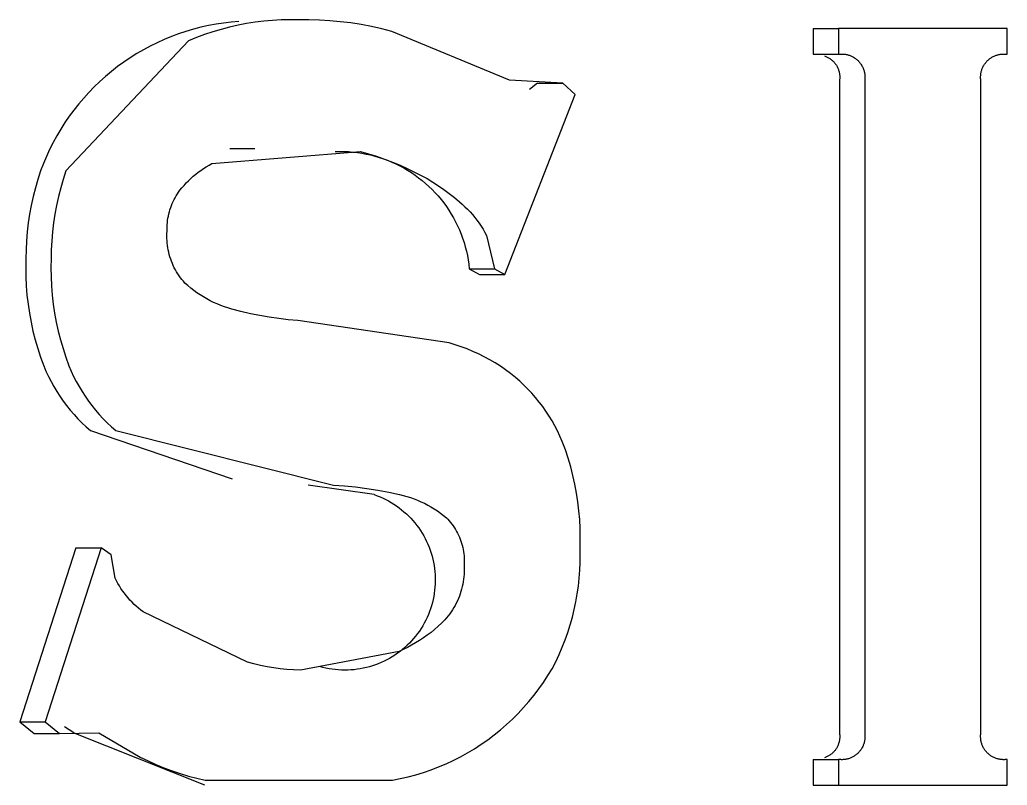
# Model space of a CAD drawing. Header units: millimetres. Extents: x 974 to 5700, y -47 to 3256.
# Drawn here: x 2797.291 to 2799.638, y 2651.854 to 2653.673 of the extents above; entities that cross this region are included whole.
import ezdxf

# ---------------------------------------------------------------- set-up
doc = ezdxf.new("R2010")
doc.units = ezdxf.units.MM
doc.header["$MEASUREMENT"] = 0
doc.layers.add('Utwórz2D linie widoczne', color=7, linetype='Continuous', true_color=0x000000)

msp = doc.modelspace()

# ---------------------------------------------------------------- linework, layer by layer
at = {"layer": 'Utwórz2D linie widoczne'}
for p, q in [((2797.8708, 2653.6696), (2797.8503, 2653.6671)), ((2797.8913, 2653.6715), (2797.8708, 2653.6696)), ((2797.9119, 2653.6727), (2797.8913, 2653.6715)), ((2797.9325, 2653.6732), (2797.9119, 2653.6727)), ((2797.9531, 2653.673), (2797.9325, 2653.6732)), ((2797.9781, 2653.6731), (2797.9531, 2653.673)), ((2798.003, 2653.6723), (2797.9781, 2653.6731)), ((2798.028, 2653.6708), (2798.003, 2653.6723)), ((2798.0528, 2653.6686), (2798.028, 2653.6708)), ((2797.7035, 2653.6506), (2797.6859, 2653.6454)), ((2797.7213, 2653.6552), (2797.7035, 2653.6506)), ((2797.7392, 2653.6592), (2797.7213, 2653.6552)), ((2797.7573, 2653.6626), (2797.7392, 2653.6592)), ((2797.7697, 2653.6504), (2797.7499, 2653.6446)), ((2797.7754, 2653.6654), (2797.7573, 2653.6626)), ((2797.7896, 2653.6555), (2797.7697, 2653.6504)), ((2797.7936, 2653.6676), (2797.7754, 2653.6654)), ((2797.8097, 2653.66), (2797.7896, 2653.6555)), ((2797.8119, 2653.6692), (2797.7936, 2653.6676)), ((2797.83, 2653.6639), (2797.8097, 2653.66)), ((2797.8503, 2653.6671), (2797.83, 2653.6639)), ((2798.0776, 2653.6655), (2798.0528, 2653.6686)), ((2798.1023, 2653.6617), (2798.0776, 2653.6655)), ((2798.1269, 2653.6571), (2798.1023, 2653.6617)), ((2798.1513, 2653.6517), (2798.1269, 2653.6571)), ((2798.1755, 2653.6456), (2798.1513, 2653.6517)), ((2799.1768, 2653.6526), (2799.1768, 2653.5911)), ((2799.1768, 2653.6526), (2799.2369, 2653.6526)), ((2799.2369, 2653.6526), (2799.2369, 2653.5911)), ((2799.6384, 2653.6526), (2799.2369, 2653.6526)), ((2799.6384, 2653.5911), (2799.6384, 2653.6526)), ((2797.6919, 2653.6234), (2797.4005, 2653.3141)), ((2797.6343, 2653.6262), (2797.6176, 2653.6186)), ((2797.6513, 2653.6332), (2797.6343, 2653.6262)), ((2797.6685, 2653.6396), (2797.6513, 2653.6332)), ((2797.6859, 2653.6454), (2797.6685, 2653.6396)), ((2797.711, 2653.6311), (2797.6919, 2653.6234)), ((2797.7303, 2653.6382), (2797.711, 2653.6311)), ((2797.7499, 2653.6446), (2797.7303, 2653.6382)), ((2798.4548, 2653.5294), (2798.1755, 2653.6456)), ((2797.5849, 2653.6018), (2797.569, 2653.5926)), ((2797.6011, 2653.6105), (2797.5849, 2653.6018)), ((2797.6176, 2653.6186), (2797.6011, 2653.6105)), ((2797.5535, 2653.5828), (2797.5383, 2653.5725)), ((2797.569, 2653.5926), (2797.5535, 2653.5828)), ((2799.1768, 2653.5911), (2799.2369, 2653.5911)), ((2799.2037, 2653.5874), (2799.2055, 2653.5868)), ((2799.2055, 2653.5868), (2799.2072, 2653.5861)), ((2799.2072, 2653.5861), (2799.2089, 2653.5854)), ((2799.2089, 2653.5854), (2799.2105, 2653.5846)), ((2799.2105, 2653.5846), (2799.2122, 2653.5837)), ((2799.2122, 2653.5837), (2799.2138, 2653.5828)), ((2799.2138, 2653.5828), (2799.2154, 2653.5819)), ((2799.2154, 2653.5819), (2799.2169, 2653.5809)), ((2799.2169, 2653.5809), (2799.2184, 2653.5798)), ((2799.2184, 2653.5798), (2799.2199, 2653.5787)), ((2799.2199, 2653.5787), (2799.2213, 2653.5775)), ((2799.2213, 2653.5775), (2799.2227, 2653.5763)), ((2799.2227, 2653.5763), (2799.2241, 2653.575)), ((2799.2369, 2653.5911), (2799.2387, 2653.5914)), ((2799.2387, 2653.5914), (2799.2406, 2653.5916)), ((2799.2406, 2653.5916), (2799.2425, 2653.5917)), ((2799.2425, 2653.5917), (2799.2444, 2653.5917)), ((2799.2444, 2653.5917), (2799.2463, 2653.5917)), ((2799.2463, 2653.5917), (2799.2482, 2653.5917)), ((2799.2482, 2653.5917), (2799.2501, 2653.5915)), ((2799.2501, 2653.5915), (2799.2519, 2653.5913)), ((2799.2519, 2653.5913), (2799.2538, 2653.5911)), ((2799.2538, 2653.5911), (2799.2557, 2653.5907)), ((2799.2557, 2653.5907), (2799.2575, 2653.5903)), ((2799.2575, 2653.5903), (2799.2594, 2653.5899)), ((2799.2594, 2653.5899), (2799.2612, 2653.5893)), ((2799.2612, 2653.5893), (2799.263, 2653.5888)), ((2799.263, 2653.5888), (2799.2647, 2653.5881)), ((2799.2647, 2653.5881), (2799.2665, 2653.5874)), ((2799.2665, 2653.5874), (2799.2682, 2653.5867)), ((2799.2682, 2653.5867), (2799.2699, 2653.5858)), ((2799.2699, 2653.5858), (2799.2716, 2653.585)), ((2799.2716, 2653.585), (2799.2732, 2653.584)), ((2799.2732, 2653.584), (2799.2749, 2653.583)), ((2799.2749, 2653.583), (2799.2764, 2653.582)), ((2799.2764, 2653.582), (2799.278, 2653.5809)), ((2799.278, 2653.5809), (2799.2795, 2653.5797)), ((2799.2795, 2653.5797), (2799.2809, 2653.5785)), ((2799.2809, 2653.5785), (2799.2823, 2653.5773)), ((2799.2823, 2653.5773), (2799.2837, 2653.576)), ((2799.2837, 2653.576), (2799.285, 2653.5746)), ((2799.5902, 2653.5746), (2799.5915, 2653.576)), ((2799.5915, 2653.576), (2799.5929, 2653.5773)), ((2799.5929, 2653.5773), (2799.5943, 2653.5785)), ((2799.5943, 2653.5785), (2799.5958, 2653.5797)), ((2799.5958, 2653.5797), (2799.5973, 2653.5809)), ((2799.5973, 2653.5809), (2799.5988, 2653.582)), ((2799.5988, 2653.582), (2799.6004, 2653.583)), ((2799.6004, 2653.583), (2799.602, 2653.584)), ((2799.602, 2653.584), (2799.6037, 2653.585)), ((2799.6037, 2653.585), (2799.6053, 2653.5858)), ((2799.6053, 2653.5858), (2799.607, 2653.5867)), ((2799.607, 2653.5867), (2799.6088, 2653.5874)), ((2799.6088, 2653.5874), (2799.6105, 2653.5881)), ((2799.6105, 2653.5881), (2799.6123, 2653.5888)), ((2799.6123, 2653.5888), (2799.6141, 2653.5894)), ((2799.6141, 2653.5894), (2799.6159, 2653.5899)), ((2799.6159, 2653.5899), (2799.6177, 2653.5903)), ((2799.6177, 2653.5903), (2799.6196, 2653.5907)), ((2799.6196, 2653.5907), (2799.6215, 2653.5911)), ((2799.6215, 2653.5911), (2799.6233, 2653.5913)), ((2799.6233, 2653.5913), (2799.6252, 2653.5915)), ((2799.6252, 2653.5915), (2799.6271, 2653.5917)), ((2799.6271, 2653.5917), (2799.629, 2653.5917)), ((2799.629, 2653.5917), (2799.6309, 2653.5917)), ((2799.6309, 2653.5917), (2799.6328, 2653.5917)), ((2799.6328, 2653.5917), (2799.6346, 2653.5916)), ((2799.6346, 2653.5916), (2799.6365, 2653.5914)), ((2799.6365, 2653.5914), (2799.6384, 2653.5911)), ((2797.5234, 2653.5617), (2797.5089, 2653.5504)), ((2797.5383, 2653.5725), (2797.5234, 2653.5617)), ((2799.2241, 2653.575), (2799.2254, 2653.5737)), ((2799.2254, 2653.5737), (2799.2266, 2653.5723)), ((2799.2266, 2653.5723), (2799.2278, 2653.5709)), ((2799.2278, 2653.5709), (2799.229, 2653.5695)), ((2799.229, 2653.5695), (2799.2301, 2653.568)), ((2799.2301, 2653.568), (2799.2311, 2653.5665)), ((2799.2311, 2653.5665), (2799.2322, 2653.5649)), ((2799.2322, 2653.5649), (2799.2331, 2653.5633)), ((2799.2331, 2653.5633), (2799.234, 2653.5617)), ((2799.234, 2653.5617), (2799.2348, 2653.5601)), ((2799.2348, 2653.5601), (2799.2356, 2653.5584)), ((2799.2356, 2653.5584), (2799.2363, 2653.5567)), ((2799.2363, 2653.5567), (2799.237, 2653.5549)), ((2799.237, 2653.5549), (2799.2376, 2653.5532)), ((2799.2376, 2653.5532), (2799.2381, 2653.5514)), ((2799.285, 2653.5746), (2799.2863, 2653.5732)), ((2799.2863, 2653.5732), (2799.2875, 2653.5718)), ((2799.2875, 2653.5718), (2799.2887, 2653.5703)), ((2799.2887, 2653.5703), (2799.2898, 2653.5688)), ((2799.2898, 2653.5688), (2799.2909, 2653.5673)), ((2799.2909, 2653.5673), (2799.2919, 2653.5657)), ((2799.2919, 2653.5657), (2799.2929, 2653.564)), ((2799.2929, 2653.564), (2799.2938, 2653.5624)), ((2799.2938, 2653.5624), (2799.2947, 2653.5607)), ((2799.2947, 2653.5607), (2799.2955, 2653.559)), ((2799.2955, 2653.559), (2799.2962, 2653.5572)), ((2799.2962, 2653.5572), (2799.2969, 2653.5555)), ((2799.2969, 2653.5555), (2799.2975, 2653.5537)), ((2799.2975, 2653.5537), (2799.2981, 2653.5519)), ((2799.5772, 2653.5519), (2799.5777, 2653.5537)), ((2799.5777, 2653.5537), (2799.5783, 2653.5555)), ((2799.5783, 2653.5555), (2799.579, 2653.5573)), ((2799.579, 2653.5573), (2799.5798, 2653.559)), ((2799.5798, 2653.559), (2799.5806, 2653.5607)), ((2799.5806, 2653.5607), (2799.5814, 2653.5624)), ((2799.5814, 2653.5624), (2799.5823, 2653.5641)), ((2799.5823, 2653.5641), (2799.5833, 2653.5657)), ((2799.5833, 2653.5657), (2799.5843, 2653.5673)), ((2799.5843, 2653.5673), (2799.5854, 2653.5688)), ((2799.5854, 2653.5688), (2799.5865, 2653.5703)), ((2799.5865, 2653.5703), (2799.5877, 2653.5718)), ((2799.5877, 2653.5718), (2799.5889, 2653.5732)), ((2799.5889, 2653.5732), (2799.5902, 2653.5746)), ((2797.4948, 2653.5387), (2797.4812, 2653.5264)), ((2797.5089, 2653.5504), (2797.4948, 2653.5387)), ((2798.5816, 2653.5227), (2798.4548, 2653.5294)), ((2799.2381, 2653.5514), (2799.2386, 2653.5496)), ((2799.2386, 2653.5496), (2799.239, 2653.5478)), ((2799.239, 2653.5478), (2799.2394, 2653.546)), ((2799.2394, 2653.546), (2799.2396, 2653.5442)), ((2799.2396, 2653.5442), (2799.2399, 2653.5423)), ((2799.2399, 2653.5313), (2799.2396, 2653.5294)), ((2799.2396, 2653.5294), (2799.2396, 2651.9768)), ((2799.2399, 2653.5423), (2799.24, 2653.5405)), ((2799.24, 2653.5331), (2799.2399, 2653.5313)), ((2799.24, 2653.5405), (2799.2401, 2653.5387)), ((2799.2401, 2653.535), (2799.24, 2653.5331)), ((2799.2401, 2653.5387), (2799.2402, 2653.5368)), ((2799.2402, 2653.5368), (2799.2401, 2653.535)), ((2799.2981, 2653.5519), (2799.2986, 2653.5501)), ((2799.2986, 2653.5501), (2799.299, 2653.5482)), ((2799.299, 2653.5482), (2799.2994, 2653.5464)), ((2799.2994, 2653.5464), (2799.2997, 2653.5445)), ((2799.2997, 2653.5445), (2799.2999, 2653.5426)), ((2799.3, 2653.5313), (2799.2997, 2653.5294)), ((2799.2997, 2653.5294), (2799.2997, 2651.9768)), ((2799.2999, 2653.5426), (2799.3001, 2653.5407)), ((2799.3001, 2653.5332), (2799.3, 2653.5313)), ((2799.3001, 2653.5407), (2799.3002, 2653.5389)), ((2799.3002, 2653.5351), (2799.3001, 2653.5332)), ((2799.3002, 2653.5389), (2799.3002, 2653.537)), ((2799.3002, 2653.537), (2799.3002, 2653.5351)), ((2799.575, 2653.537), (2799.5751, 2653.5389)), ((2799.575, 2653.5351), (2799.575, 2653.537)), ((2799.5751, 2653.5332), (2799.575, 2653.5351)), ((2799.5751, 2653.5389), (2799.5752, 2653.5407)), ((2799.5753, 2653.5313), (2799.5751, 2653.5332)), ((2799.5752, 2653.5407), (2799.5753, 2653.5426)), ((2799.5753, 2653.5426), (2799.5756, 2653.5445)), ((2799.5755, 2653.5294), (2799.5753, 2653.5313)), ((2799.5755, 2651.9768), (2799.5755, 2653.5294)), ((2799.5756, 2653.5445), (2799.5759, 2653.5464)), ((2799.5759, 2653.5464), (2799.5762, 2653.5482)), ((2799.5762, 2653.5482), (2799.5767, 2653.5501)), ((2799.5767, 2653.5501), (2799.5772, 2653.5519)), ((2797.4679, 2653.5137), (2797.4551, 2653.5005)), ((2797.4812, 2653.5264), (2797.4679, 2653.5137)), ((2798.5215, 2653.5227), (2798.5022, 2653.5072)), ((2798.5215, 2653.5227), (2798.5816, 2653.5227)), ((2798.6108, 2653.4953), (2798.5816, 2653.5227)), ((2797.4427, 2653.487), (2797.4308, 2653.473)), ((2797.4551, 2653.5005), (2797.4427, 2653.487)), ((2798.4438, 2653.0679), (2798.6108, 2653.4953)), ((2797.4194, 2653.4586), (2797.4085, 2653.4438)), ((2797.4308, 2653.473), (2797.4194, 2653.4586)), ((2797.4085, 2653.4438), (2797.3981, 2653.4287)), ((2797.3882, 2653.4132), (2797.3789, 2653.3974)), ((2797.3981, 2653.4287), (2797.3882, 2653.4132)), ((2797.3789, 2653.3974), (2797.37, 2653.3813)), ((2797.3618, 2653.3649), (2797.3541, 2653.3482)), ((2797.37, 2653.3813), (2797.3618, 2653.3649)), ((2797.8498, 2653.3667), (2797.7901, 2653.3667)), ((2797.3541, 2653.3482), (2797.347, 2653.3313)), ((2797.7475, 2653.3312), (2798.1005, 2653.36)), ((2798.0404, 2653.36), (2798.051, 2653.3603)), ((2798.051, 2653.3603), (2798.0616, 2653.3601)), ((2798.0616, 2653.3601), (2798.0722, 2653.3597)), ((2798.0722, 2653.3597), (2798.0828, 2653.3588)), ((2798.0828, 2653.3588), (2798.0934, 2653.3576)), ((2798.0934, 2653.3576), (2798.1039, 2653.356)), ((2798.1005, 2653.36), (2798.1198, 2653.3546)), ((2798.1039, 2653.356), (2798.1143, 2653.3541)), ((2798.1143, 2653.3541), (2798.1247, 2653.3518)), ((2798.1198, 2653.3546), (2798.1389, 2653.3487)), ((2798.1247, 2653.3518), (2798.135, 2653.3491)), ((2798.135, 2653.3491), (2798.1451, 2653.3461)), ((2798.1389, 2653.3487), (2798.1578, 2653.3422)), ((2798.1451, 2653.3461), (2798.1552, 2653.3428)), ((2798.1552, 2653.3428), (2798.1652, 2653.3391)), ((2798.1578, 2653.3422), (2798.1765, 2653.3351)), ((2797.347, 2653.3313), (2797.3404, 2653.3141)), ((2797.7213, 2653.3153), (2797.7276, 2653.3196)), ((2797.7276, 2653.3196), (2797.7341, 2653.3237)), ((2797.7341, 2653.3237), (2797.7408, 2653.3276)), ((2797.7408, 2653.3276), (2797.7475, 2653.3312)), ((2798.1652, 2653.3391), (2798.175, 2653.3351)), ((2798.175, 2653.3351), (2798.1846, 2653.3307)), ((2798.1765, 2653.3351), (2798.1949, 2653.3274)), ((2798.1846, 2653.3307), (2798.1942, 2653.326)), ((2798.1942, 2653.326), (2798.2035, 2653.321)), ((2798.1949, 2653.3274), (2798.2131, 2653.3192)), ((2798.2035, 2653.321), (2798.2127, 2653.3156)), ((2798.2131, 2653.3192), (2798.2311, 2653.3105)), ((2797.3338, 2653.2939), (2797.3279, 2653.2735)), ((2797.3404, 2653.3141), (2797.3338, 2653.2939)), ((2797.3939, 2653.2939), (2797.388, 2653.2735)), ((2797.4005, 2653.3141), (2797.3939, 2653.2939)), ((2797.6917, 2653.2907), (2797.6973, 2653.296)), ((2797.6973, 2653.296), (2797.7031, 2653.3011)), ((2797.7031, 2653.3011), (2797.709, 2653.306)), ((2797.709, 2653.306), (2797.715, 2653.3108)), ((2797.715, 2653.3108), (2797.7213, 2653.3153)), ((2798.2127, 2653.3156), (2798.2217, 2653.3099)), ((2798.2217, 2653.3099), (2798.2304, 2653.304)), ((2798.2304, 2653.304), (2798.239, 2653.2977)), ((2798.2311, 2653.3105), (2798.2452, 2653.3032)), ((2798.239, 2653.2977), (2798.2474, 2653.2912)), ((2798.2452, 2653.3032), (2798.259, 2653.2955)), ((2798.259, 2653.2955), (2798.2726, 2653.2873)), ((2797.3279, 2653.2735), (2797.3226, 2653.2529)), ((2797.388, 2653.2735), (2797.3827, 2653.2529)), ((2797.6713, 2653.2678), (2797.6761, 2653.2738)), ((2797.6761, 2653.2738), (2797.6812, 2653.2796)), ((2797.6812, 2653.2796), (2797.6864, 2653.2852)), ((2797.6864, 2653.2852), (2797.6917, 2653.2907)), ((2798.2474, 2653.2912), (2798.2555, 2653.2843)), ((2798.2555, 2653.2843), (2798.2633, 2653.2772)), ((2798.2633, 2653.2772), (2798.271, 2653.2698)), ((2798.2726, 2653.2873), (2798.2859, 2653.2787)), ((2798.2859, 2653.2787), (2798.299, 2653.2698)), ((2797.3226, 2653.2529), (2797.318, 2653.2321)), ((2797.3827, 2653.2529), (2797.3781, 2653.2321)), ((2797.6577, 2653.2457), (2797.6601, 2653.2503)), ((2797.6601, 2653.2503), (2797.6627, 2653.2548)), ((2797.6627, 2653.2548), (2797.6654, 2653.2592)), ((2797.6654, 2653.2592), (2797.6683, 2653.2635)), ((2797.6683, 2653.2635), (2797.6713, 2653.2678)), ((2798.271, 2653.2698), (2798.2783, 2653.2622)), ((2798.2783, 2653.2622), (2798.2854, 2653.2543)), ((2798.2854, 2653.2543), (2798.2923, 2653.2461)), ((2798.299, 2653.2698), (2798.3117, 2653.2604)), ((2798.3117, 2653.2604), (2798.3242, 2653.2506)), ((2798.3242, 2653.2506), (2798.3363, 2653.2404)), ((2797.318, 2653.2321), (2797.3142, 2653.2112)), ((2797.3781, 2653.2321), (2797.3743, 2653.2112)), ((2797.6479, 2653.2217), (2797.6495, 2653.2266)), ((2797.6495, 2653.2266), (2797.6513, 2653.2315)), ((2797.6513, 2653.2315), (2797.6533, 2653.2363)), ((2797.6533, 2653.2363), (2797.6554, 2653.241)), ((2797.6554, 2653.241), (2797.6577, 2653.2457)), ((2798.2923, 2653.2461), (2798.2988, 2653.2378)), ((2798.2988, 2653.2378), (2798.305, 2653.2292)), ((2798.305, 2653.2292), (2798.311, 2653.2204)), ((2798.3363, 2653.2404), (2798.3428, 2653.2347)), ((2798.3428, 2653.2347), (2798.3492, 2653.2289)), ((2798.3492, 2653.2289), (2798.3553, 2653.2228)), ((2797.3142, 2653.2112), (2797.311, 2653.1902)), ((2797.3743, 2653.2112), (2797.3711, 2653.1902)), ((2797.6423, 2653.1963), (2797.6431, 2653.2015)), ((2797.6431, 2653.2015), (2797.6441, 2653.2066)), ((2797.6441, 2653.2066), (2797.6452, 2653.2116)), ((2797.6452, 2653.2116), (2797.6465, 2653.2167)), ((2797.6465, 2653.2167), (2797.6479, 2653.2217)), ((2798.311, 2653.2204), (2798.3166, 2653.2114)), ((2798.3166, 2653.2114), (2798.3219, 2653.2022)), ((2798.3219, 2653.2022), (2798.327, 2653.1929)), ((2798.3553, 2653.2228), (2798.3612, 2653.2166)), ((2798.3612, 2653.2166), (2798.3669, 2653.2101)), ((2798.3669, 2653.2101), (2798.3724, 2653.2035)), ((2798.3724, 2653.2035), (2798.3777, 2653.1966)), ((2797.311, 2653.1902), (2797.3085, 2653.1691)), ((2797.3711, 2653.1902), (2797.3686, 2653.1691)), ((2797.641, 2653.1756), (2797.6411, 2653.1808)), ((2797.6411, 2653.1808), (2797.6413, 2653.186)), ((2797.6413, 2653.186), (2797.6417, 2653.1912)), ((2797.6417, 2653.1912), (2797.6423, 2653.1963)), ((2798.327, 2653.1929), (2798.3316, 2653.1833)), ((2798.3316, 2653.1833), (2798.336, 2653.1736)), ((2798.3777, 2653.1966), (2798.3827, 2653.1896)), ((2798.3827, 2653.1896), (2798.3875, 2653.1825)), ((2798.3875, 2653.1825), (2798.3921, 2653.1752)), ((2797.3085, 2653.1691), (2797.3067, 2653.1479)), ((2797.3686, 2653.1691), (2797.3668, 2653.1479)), ((2797.6406, 2653.1593), (2797.6407, 2653.1649)), ((2797.6406, 2653.1537), (2797.6406, 2653.1593)), ((2797.6409, 2653.1481), (2797.6406, 2653.1537)), ((2797.6407, 2653.1649), (2797.6411, 2653.1704)), ((2797.6411, 2653.1704), (2797.641, 2653.1756)), ((2798.336, 2653.1736), (2798.34, 2653.1638)), ((2798.34, 2653.1638), (2798.3437, 2653.1539)), ((2798.3437, 2653.1539), (2798.347, 2653.1438)), ((2798.3921, 2653.1752), (2798.3964, 2653.1677)), ((2798.3964, 2653.1677), (2798.4004, 2653.1601)), ((2798.4004, 2653.1601), (2798.4196, 2653.0814)), ((2797.3067, 2653.1479), (2797.3056, 2653.1266)), ((2797.3668, 2653.1479), (2797.3657, 2653.1266)), ((2797.6413, 2653.1426), (2797.6409, 2653.1481)), ((2797.6419, 2653.137), (2797.6413, 2653.1426)), ((2797.6427, 2653.1315), (2797.6419, 2653.137)), ((2797.6437, 2653.126), (2797.6427, 2653.1315)), ((2798.347, 2653.1438), (2798.35, 2653.1336)), ((2798.35, 2653.1336), (2798.3526, 2653.1233)), ((2797.3056, 2653.1266), (2797.3052, 2653.1054)), ((2797.3657, 2653.1266), (2797.3653, 2653.1054)), ((2797.6449, 2653.1206), (2797.6437, 2653.126)), ((2797.6462, 2653.1151), (2797.6449, 2653.1206)), ((2797.6478, 2653.1098), (2797.6462, 2653.1151)), ((2797.6495, 2653.1045), (2797.6478, 2653.1098)), ((2798.3526, 2653.1233), (2798.3549, 2653.1129)), ((2798.3549, 2653.1129), (2798.3568, 2653.1025)), ((2797.3052, 2653.1054), (2797.3048, 2653.0837)), ((2797.3048, 2653.0837), (2797.3051, 2653.062)), ((2797.3653, 2653.1054), (2797.3649, 2653.0837)), ((2797.3649, 2653.0837), (2797.3652, 2653.062)), ((2797.6514, 2653.0992), (2797.6495, 2653.1045)), ((2797.6535, 2653.0941), (2797.6514, 2653.0992)), ((2797.6557, 2653.089), (2797.6535, 2653.0941)), ((2797.6581, 2653.0839), (2797.6557, 2653.089)), ((2797.6607, 2653.079), (2797.6581, 2653.0839)), ((2798.3568, 2653.1025), (2798.3583, 2653.092)), ((2798.3583, 2653.092), (2798.3595, 2653.0814)), ((2797.3051, 2653.062), (2797.3062, 2653.0404)), ((2797.3652, 2653.062), (2797.3663, 2653.0404)), ((2797.6635, 2653.0742), (2797.6607, 2653.079)), ((2797.6664, 2653.0694), (2797.6635, 2653.0742)), ((2797.6695, 2653.0648), (2797.6664, 2653.0694)), ((2797.6728, 2653.0602), (2797.6695, 2653.0648)), ((2797.6762, 2653.0558), (2797.6728, 2653.0602)), ((2798.3595, 2653.0814), (2798.3837, 2653.0679)), ((2798.3595, 2653.0814), (2798.4196, 2653.0814)), ((2798.3837, 2653.0679), (2798.4438, 2653.0679)), ((2798.4196, 2653.0814), (2798.4438, 2653.0679)), ((2797.3062, 2653.0404), (2797.3079, 2653.0188)), ((2797.3663, 2653.0404), (2797.368, 2653.0188)), ((2797.6797, 2653.0515), (2797.6762, 2653.0558)), ((2797.6834, 2653.0473), (2797.6797, 2653.0515)), ((2797.6902, 2653.0412), (2797.6834, 2653.0473)), ((2797.6972, 2653.0353), (2797.6902, 2653.0412)), ((2797.3079, 2653.0188), (2797.3104, 2652.9973)), ((2797.368, 2653.0188), (2797.3705, 2652.9973)), ((2797.7045, 2653.0296), (2797.6972, 2653.0353)), ((2797.7119, 2653.0243), (2797.7045, 2653.0296)), ((2797.7195, 2653.0191), (2797.7119, 2653.0243)), ((2797.7273, 2653.0143), (2797.7195, 2653.0191)), ((2797.7352, 2653.0097), (2797.7273, 2653.0143)), ((2797.3104, 2652.9973), (2797.3136, 2652.9758)), ((2797.3705, 2652.9973), (2797.3737, 2652.9758)), ((2797.7433, 2653.0054), (2797.7352, 2653.0097)), ((2797.7516, 2653.0014), (2797.7433, 2653.0054)), ((2797.76, 2652.9977), (2797.7516, 2653.0014)), ((2797.7685, 2652.9942), (2797.76, 2652.9977)), ((2797.7771, 2652.9911), (2797.7685, 2652.9942)), ((2797.7858, 2652.9882), (2797.7771, 2652.9911)), ((2797.3136, 2652.9758), (2797.3175, 2652.9545)), ((2797.3737, 2652.9758), (2797.3776, 2652.9545)), ((2797.7946, 2652.9857), (2797.7858, 2652.9882)), ((2797.8167, 2652.9798), (2797.7946, 2652.9857)), ((2797.8389, 2652.9746), (2797.8167, 2652.9798)), ((2797.8612, 2652.97), (2797.8389, 2652.9746)), ((2797.8837, 2652.9661), (2797.8612, 2652.97)), ((2797.9063, 2652.9629), (2797.8837, 2652.9661)), ((2797.3175, 2652.9545), (2797.3221, 2652.9334)), ((2797.3776, 2652.9545), (2797.3822, 2652.9334)), ((2797.929, 2652.9603), (2797.9063, 2652.9629)), ((2797.9518, 2652.9585), (2797.929, 2652.9603)), ((2798.3119, 2652.9052), (2797.9518, 2652.9585)), ((2797.3221, 2652.9334), (2797.3274, 2652.9124)), ((2797.3822, 2652.9334), (2797.3875, 2652.9124)), ((2797.3274, 2652.9124), (2797.3335, 2652.8916)), ((2797.3875, 2652.9124), (2797.3936, 2652.8916)), ((2798.3262, 2652.9009), (2798.3119, 2652.9052)), ((2798.3403, 2652.8961), (2798.3262, 2652.9009)), ((2798.3542, 2652.8908), (2798.3403, 2652.8961)), ((2797.3335, 2652.8916), (2797.3402, 2652.871)), ((2797.3936, 2652.8916), (2797.4003, 2652.871)), ((2798.368, 2652.8851), (2798.3542, 2652.8908)), ((2798.3815, 2652.8789), (2798.368, 2652.8851)), ((2798.3948, 2652.8722), (2798.3815, 2652.8789)), ((2798.4079, 2652.8651), (2798.3948, 2652.8722)), ((2797.3402, 2652.871), (2797.3476, 2652.8506)), ((2797.3476, 2652.8506), (2797.3529, 2652.838)), ((2797.4003, 2652.871), (2797.4077, 2652.8506)), ((2797.4077, 2652.8506), (2797.413, 2652.838)), ((2798.4208, 2652.8576), (2798.4079, 2652.8651)), ((2798.4334, 2652.8496), (2798.4208, 2652.8576)), ((2798.4457, 2652.8412), (2798.4334, 2652.8496)), ((2797.3529, 2652.838), (2797.3587, 2652.8256)), ((2797.3587, 2652.8256), (2797.365, 2652.8134)), ((2797.413, 2652.838), (2797.4188, 2652.8256)), ((2797.4188, 2652.8256), (2797.4251, 2652.8134)), ((2798.4577, 2652.8324), (2798.4457, 2652.8412)), ((2798.4694, 2652.8232), (2798.4577, 2652.8324)), ((2797.365, 2652.8134), (2797.3716, 2652.8015)), ((2797.3716, 2652.8015), (2797.3787, 2652.7897)), ((2797.4251, 2652.8134), (2797.4317, 2652.8015)), ((2797.4317, 2652.8015), (2797.4388, 2652.7897)), ((2798.4796, 2652.8142), (2798.4694, 2652.8232)), ((2798.4895, 2652.8049), (2798.4796, 2652.8142)), ((2798.499, 2652.7953), (2798.4895, 2652.8049)), ((2797.3787, 2652.7897), (2797.3861, 2652.7782)), ((2797.3861, 2652.7782), (2797.3939, 2652.767)), ((2797.4388, 2652.7897), (2797.4462, 2652.7782)), ((2797.4462, 2652.7782), (2797.454, 2652.767)), ((2798.5083, 2652.7853), (2798.499, 2652.7953)), ((2798.5172, 2652.7751), (2798.5083, 2652.7853)), ((2797.3939, 2652.767), (2797.4021, 2652.756)), ((2797.4021, 2652.756), (2797.4107, 2652.7454)), ((2797.454, 2652.767), (2797.4622, 2652.756)), ((2797.4622, 2652.756), (2797.4708, 2652.7454)), ((2798.5257, 2652.7646), (2798.5172, 2652.7751)), ((2798.5339, 2652.7537), (2798.5257, 2652.7646)), ((2797.4107, 2652.7454), (2797.4197, 2652.735)), ((2797.4197, 2652.735), (2797.4289, 2652.725)), ((2797.4708, 2652.7454), (2797.4798, 2652.735)), ((2797.4798, 2652.735), (2797.489, 2652.725)), ((2798.5418, 2652.7426), (2798.5339, 2652.7537)), ((2798.5492, 2652.7313), (2798.5418, 2652.7426)), ((2798.5563, 2652.7197), (2798.5492, 2652.7313)), ((2797.4289, 2652.725), (2797.4386, 2652.7152)), ((2797.4386, 2652.7152), (2797.4485, 2652.7058)), ((2797.489, 2652.725), (2797.4987, 2652.7152)), ((2797.4987, 2652.7152), (2797.5086, 2652.7058)), ((2798.563, 2652.7079), (2798.5563, 2652.7197)), ((2798.5693, 2652.6958), (2798.563, 2652.7079)), ((2797.4485, 2652.7058), (2797.4588, 2652.6968)), ((2797.4588, 2652.6968), (2797.7961, 2652.5822)), ((2797.5086, 2652.7058), (2797.5189, 2652.6968)), ((2797.5189, 2652.6968), (2798.0364, 2652.5669)), ((2798.5751, 2652.6836), (2798.5693, 2652.6958)), ((2798.5806, 2652.6712), (2798.5751, 2652.6836)), ((2798.588, 2652.6512), (2798.5806, 2652.6712)), ((2798.5947, 2652.631), (2798.588, 2652.6512)), ((2798.6007, 2652.6106), (2798.5947, 2652.631)), ((2798.606, 2652.5901), (2798.6007, 2652.6106)), ((2798.6106, 2652.5693), (2798.606, 2652.5901)), ((2798.1335, 2652.5445), (2797.9763, 2652.5669)), ((2798.0364, 2652.5669), (2798.0628, 2652.5652)), ((2798.6145, 2652.5484), (2798.6106, 2652.5693)), ((2798.0628, 2652.5652), (2798.0892, 2652.5627)), ((2798.0892, 2652.5627), (2798.1155, 2652.5594)), ((2798.1155, 2652.5594), (2798.1417, 2652.5552)), ((2798.1335, 2652.5445), (2798.1405, 2652.542)), ((2798.1417, 2652.5552), (2798.1678, 2652.5503)), ((2798.1678, 2652.5503), (2798.1936, 2652.5445)), ((2798.1936, 2652.5445), (2798.2024, 2652.5425)), ((2798.6177, 2652.5274), (2798.6145, 2652.5484)), ((2798.1405, 2652.542), (2798.1475, 2652.5392)), ((2798.1475, 2652.5392), (2798.1543, 2652.5362)), ((2798.1543, 2652.5362), (2798.161, 2652.5329)), ((2798.161, 2652.5329), (2798.1676, 2652.5295)), ((2798.1676, 2652.5295), (2798.174, 2652.5257)), ((2798.174, 2652.5257), (2798.1804, 2652.5218)), ((2798.1804, 2652.5218), (2798.1866, 2652.5177)), ((2798.2024, 2652.5425), (2798.211, 2652.5401)), ((2798.211, 2652.5401), (2798.2195, 2652.5374)), ((2798.2195, 2652.5374), (2798.228, 2652.5345)), ((2798.228, 2652.5345), (2798.2363, 2652.5312)), ((2798.2363, 2652.5312), (2798.2445, 2652.5277)), ((2798.2445, 2652.5277), (2798.2526, 2652.5239)), ((2798.2526, 2652.5239), (2798.2606, 2652.5198)), ((2798.2606, 2652.5198), (2798.2684, 2652.5154)), ((2798.6201, 2652.5062), (2798.6177, 2652.5274)), ((2798.1866, 2652.5177), (2798.1926, 2652.5133)), ((2798.1926, 2652.5133), (2798.1985, 2652.5087)), ((2798.1985, 2652.5087), (2798.2042, 2652.504)), ((2798.2042, 2652.504), (2798.2098, 2652.499)), ((2798.2098, 2652.499), (2798.2152, 2652.4938)), ((2798.2684, 2652.5154), (2798.276, 2652.5108)), ((2798.276, 2652.5108), (2798.2835, 2652.5059)), ((2798.2835, 2652.5059), (2798.2908, 2652.5007)), ((2798.2908, 2652.5007), (2798.2979, 2652.4953)), ((2798.6219, 2652.4851), (2798.6201, 2652.5062)), ((2798.2152, 2652.4938), (2798.2204, 2652.4885)), ((2798.2204, 2652.4885), (2798.2254, 2652.483)), ((2798.2254, 2652.483), (2798.2302, 2652.4773)), ((2798.2302, 2652.4773), (2798.2348, 2652.4714)), ((2798.2979, 2652.4953), (2798.3049, 2652.4896)), ((2798.3049, 2652.4896), (2798.3084, 2652.4859)), ((2798.3084, 2652.4859), (2798.3118, 2652.4821)), ((2798.3118, 2652.4821), (2798.3151, 2652.4782)), ((2798.3151, 2652.4782), (2798.3182, 2652.4742)), ((2798.3182, 2652.4742), (2798.3212, 2652.4701)), ((2798.6229, 2652.4638), (2798.6219, 2652.4851)), ((2798.2348, 2652.4714), (2798.2392, 2652.4654)), ((2798.2392, 2652.4654), (2798.2434, 2652.4593)), ((2798.2434, 2652.4593), (2798.2474, 2652.4529)), ((2798.2474, 2652.4529), (2798.2511, 2652.4465)), ((2798.3212, 2652.4701), (2798.324, 2652.4658)), ((2798.324, 2652.4658), (2798.3267, 2652.4615)), ((2798.3267, 2652.4615), (2798.3293, 2652.4571)), ((2798.3293, 2652.4571), (2798.3316, 2652.4526)), ((2798.3316, 2652.4526), (2798.3339, 2652.448)), ((2798.6232, 2652.4426), (2798.6229, 2652.4638)), ((2798.2511, 2652.4465), (2798.2546, 2652.4399)), ((2798.2546, 2652.4399), (2798.2579, 2652.4333)), ((2798.2579, 2652.4333), (2798.261, 2652.4265)), ((2798.261, 2652.4265), (2798.2638, 2652.4196)), ((2798.3339, 2652.448), (2798.3359, 2652.4433)), ((2798.3359, 2652.4433), (2798.3378, 2652.4386)), ((2798.3378, 2652.4386), (2798.3396, 2652.4338)), ((2798.3396, 2652.4338), (2798.3412, 2652.429)), ((2798.3412, 2652.429), (2798.3426, 2652.4241)), ((2798.6228, 2652.4213), (2798.6232, 2652.4426)), ((2797.4239, 2652.4182), (2797.2907, 2652.0045)), ((2797.484, 2652.4182), (2797.3508, 2652.0045)), ((2797.4239, 2652.4182), (2797.484, 2652.4182)), ((2797.5082, 2652.4012), (2797.484, 2652.4182)), ((2798.2638, 2652.4196), (2798.2664, 2652.4126)), ((2798.2664, 2652.4126), (2798.2688, 2652.4055)), ((2798.2688, 2652.4055), (2798.2709, 2652.3984)), ((2798.3426, 2652.4241), (2798.3438, 2652.4191)), ((2798.3438, 2652.4191), (2798.3449, 2652.4141)), ((2798.3449, 2652.4141), (2798.3458, 2652.4091)), ((2798.3458, 2652.4091), (2798.3465, 2652.4041)), ((2798.3465, 2652.4041), (2798.347, 2652.399)), ((2798.6233, 2652.4025), (2798.6228, 2652.4213)), ((2798.6231, 2652.3836), (2798.6233, 2652.4025)), ((2797.5178, 2652.3462), (2797.5082, 2652.4012)), ((2798.2709, 2652.3984), (2798.2727, 2652.3911)), ((2798.2727, 2652.3911), (2798.2743, 2652.3838)), ((2798.2743, 2652.3838), (2798.2756, 2652.3765)), ((2798.347, 2652.399), (2798.3474, 2652.3939)), ((2798.3474, 2652.3786), (2798.3471, 2652.3735)), ((2798.3474, 2652.3939), (2798.3476, 2652.3888)), ((2798.3476, 2652.3837), (2798.3474, 2652.3786)), ((2798.3476, 2652.3888), (2798.3476, 2652.3837)), ((2798.6223, 2652.3648), (2798.6231, 2652.3836)), ((2798.2756, 2652.3765), (2798.2767, 2652.3691)), ((2798.2767, 2652.3691), (2798.2775, 2652.3617)), ((2798.2775, 2652.3617), (2798.2781, 2652.3543)), ((2798.347, 2652.3555), (2798.3466, 2652.3495)), ((2798.3473, 2652.3615), (2798.347, 2652.3555)), ((2798.3471, 2652.3735), (2798.3473, 2652.3675)), ((2798.3473, 2652.3675), (2798.3473, 2652.3615)), ((2798.6209, 2652.346), (2798.6223, 2652.3648)), ((2797.5209, 2652.3399), (2797.5178, 2652.3462)), ((2797.5242, 2652.3337), (2797.5209, 2652.3399)), ((2797.5277, 2652.3276), (2797.5242, 2652.3337)), ((2798.2782, 2652.332), (2798.2778, 2652.3245)), ((2798.2781, 2652.3543), (2798.2784, 2652.3469)), ((2798.2785, 2652.3394), (2798.2782, 2652.332)), ((2798.2784, 2652.3469), (2798.2785, 2652.3394)), ((2798.344, 2652.3317), (2798.3428, 2652.3258)), ((2798.3451, 2652.3376), (2798.344, 2652.3317)), ((2798.3459, 2652.3436), (2798.3451, 2652.3376)), ((2798.3466, 2652.3495), (2798.3459, 2652.3436)), ((2798.6189, 2652.3272), (2798.6209, 2652.346)), ((2797.5314, 2652.3216), (2797.5277, 2652.3276)), ((2797.5353, 2652.3158), (2797.5314, 2652.3216)), ((2797.5394, 2652.3101), (2797.5353, 2652.3158)), ((2797.5437, 2652.3045), (2797.5394, 2652.3101)), ((2798.2761, 2652.3097), (2798.2748, 2652.3024)), ((2798.277, 2652.3171), (2798.2761, 2652.3097)), ((2798.2778, 2652.3245), (2798.277, 2652.3171)), ((2798.3378, 2652.3085), (2798.3358, 2652.3029)), ((2798.3397, 2652.3143), (2798.3378, 2652.3085)), ((2798.3413, 2652.32), (2798.3397, 2652.3143)), ((2798.3428, 2652.3258), (2798.3413, 2652.32)), ((2798.6129, 2652.29), (2798.6162, 2652.3086)), ((2798.6162, 2652.3086), (2798.6189, 2652.3272)), ((2797.5481, 2652.2991), (2797.5437, 2652.3045)), ((2797.5528, 2652.2939), (2797.5481, 2652.2991)), ((2797.5576, 2652.2888), (2797.5528, 2652.2939)), ((2797.5626, 2652.2838), (2797.5576, 2652.2888)), ((2798.2716, 2652.2878), (2798.2696, 2652.2806)), ((2798.2733, 2652.2951), (2798.2716, 2652.2878)), ((2798.2748, 2652.3024), (2798.2733, 2652.2951)), ((2798.3285, 2652.2864), (2798.3257, 2652.2811)), ((2798.3311, 2652.2918), (2798.3285, 2652.2864)), ((2798.3335, 2652.2973), (2798.3311, 2652.2918)), ((2798.3358, 2652.3029), (2798.3335, 2652.2973)), ((2798.609, 2652.2716), (2798.6129, 2652.29)), ((2797.5678, 2652.2791), (2797.5626, 2652.2838)), ((2797.5731, 2652.2745), (2797.5678, 2652.2791)), ((2797.5786, 2652.2701), (2797.5731, 2652.2745)), ((2797.5842, 2652.2659), (2797.5786, 2652.2701)), ((2797.8321, 2652.1463), (2797.5842, 2652.2659)), ((2798.2648, 2652.2665), (2798.2621, 2652.2596)), ((2798.2673, 2652.2735), (2798.2648, 2652.2665)), ((2798.2696, 2652.2806), (2798.2673, 2652.2735)), ((2798.3128, 2652.2609), (2798.3091, 2652.2562)), ((2798.3163, 2652.2658), (2798.3128, 2652.2609)), ((2798.3196, 2652.2708), (2798.3163, 2652.2658)), ((2798.3227, 2652.2759), (2798.3196, 2652.2708)), ((2798.3257, 2652.2811), (2798.3227, 2652.2759)), ((2798.6045, 2652.2533), (2798.609, 2652.2716)), ((2798.2524, 2652.2394), (2798.2488, 2652.2329)), ((2798.2559, 2652.246), (2798.2524, 2652.2394)), ((2798.2591, 2652.2527), (2798.2559, 2652.246)), ((2798.2621, 2652.2596), (2798.2591, 2652.2527)), ((2798.2935, 2652.2392), (2798.2854, 2652.2316)), ((2798.3013, 2652.247), (2798.2935, 2652.2392)), ((2798.3053, 2652.2515), (2798.3013, 2652.247)), ((2798.3091, 2652.2562), (2798.3053, 2652.2515)), ((2798.5994, 2652.2351), (2798.6045, 2652.2533)), ((2798.2364, 2652.2143), (2798.2319, 2652.2084)), ((2798.2408, 2652.2204), (2798.2364, 2652.2143)), ((2798.2449, 2652.2266), (2798.2408, 2652.2204)), ((2798.2488, 2652.2329), (2798.2449, 2652.2266)), ((2798.2685, 2652.2172), (2798.2596, 2652.2105)), ((2798.277, 2652.2243), (2798.2685, 2652.2172)), ((2798.2854, 2652.2316), (2798.277, 2652.2243)), ((2798.5874, 2652.1994), (2798.5937, 2652.2172)), ((2798.5937, 2652.2172), (2798.5994, 2652.2351)), ((2798.2171, 2652.1916), (2798.2118, 2652.1864)), ((2798.2222, 2652.197), (2798.2171, 2652.1916)), ((2798.2272, 2652.2026), (2798.2222, 2652.197)), ((2798.2319, 2652.192), (2798.2223, 2652.1865)), ((2798.2319, 2652.2084), (2798.2272, 2652.2026)), ((2798.2414, 2652.1979), (2798.2319, 2652.192)), ((2798.2506, 2652.204), (2798.2414, 2652.1979)), ((2798.2596, 2652.2105), (2798.2506, 2652.204)), ((2798.5805, 2652.1818), (2798.5874, 2652.1994)), ((2798.1924, 2652.1719), (2797.9578, 2652.1275)), ((2798.1888, 2652.1674), (2798.1827, 2652.1632)), ((2798.1948, 2652.1719), (2798.1888, 2652.1674)), ((2798.2025, 2652.1765), (2798.1924, 2652.1719)), ((2798.2006, 2652.1765), (2798.1948, 2652.1719)), ((2798.2063, 2652.1814), (2798.2006, 2652.1765)), ((2798.2125, 2652.1813), (2798.2025, 2652.1765)), ((2798.2118, 2652.1864), (2798.2063, 2652.1814)), ((2798.2223, 2652.1865), (2798.2125, 2652.1813)), ((2798.573, 2652.1645), (2798.5805, 2652.1818)), ((2797.8475, 2652.1421), (2797.8321, 2652.1463)), ((2798.15, 2652.1454), (2798.1431, 2652.1425)), ((2798.1568, 2652.1485), (2798.15, 2652.1454)), ((2798.1634, 2652.1518), (2798.1568, 2652.1485)), ((2798.17, 2652.1554), (2798.1634, 2652.1518)), ((2798.1764, 2652.1592), (2798.17, 2652.1554)), ((2798.1827, 2652.1632), (2798.1764, 2652.1592)), ((2798.5564, 2652.1307), (2798.565, 2652.1475)), ((2798.565, 2652.1475), (2798.573, 2652.1645)), ((2797.863, 2652.1385), (2797.8475, 2652.1421)), ((2797.8786, 2652.1354), (2797.863, 2652.1385)), ((2797.8944, 2652.1328), (2797.8786, 2652.1354)), ((2797.9102, 2652.1307), (2797.8944, 2652.1328)), ((2797.926, 2652.1291), (2797.9102, 2652.1307)), ((2797.9419, 2652.128), (2797.926, 2652.1291)), ((2797.9578, 2652.1275), (2797.9419, 2652.128)), ((2798.0114, 2652.134), (2798.0042, 2652.136)), ((2798.0187, 2652.1323), (2798.0114, 2652.134)), ((2798.026, 2652.1309), (2798.0187, 2652.1323)), ((2798.0333, 2652.1297), (2798.026, 2652.1309)), ((2798.0407, 2652.1287), (2798.0333, 2652.1297)), ((2798.0481, 2652.128), (2798.0407, 2652.1287)), ((2798.0556, 2652.1276), (2798.0481, 2652.128)), ((2798.063, 2652.1274), (2798.0556, 2652.1276)), ((2798.0705, 2652.1275), (2798.063, 2652.1274)), ((2798.0779, 2652.1279), (2798.0705, 2652.1275)), ((2798.0854, 2652.1285), (2798.0779, 2652.1279)), ((2798.0928, 2652.1294), (2798.0854, 2652.1285)), ((2798.1001, 2652.1305), (2798.0928, 2652.1294)), ((2798.1075, 2652.1319), (2798.1001, 2652.1305)), ((2798.1147, 2652.1335), (2798.1075, 2652.1319)), ((2798.1219, 2652.1354), (2798.1147, 2652.1335)), ((2798.1291, 2652.1375), (2798.1219, 2652.1354)), ((2798.1361, 2652.1399), (2798.1291, 2652.1375)), ((2798.1431, 2652.1425), (2798.1361, 2652.1399)), ((2798.5465, 2652.1144), (2798.5564, 2652.1307)), ((2798.525, 2652.0828), (2798.536, 2652.0984)), ((2798.536, 2652.0984), (2798.5465, 2652.1144)), ((2798.5134, 2652.0676), (2798.525, 2652.0828)), ((2798.4887, 2652.0384), (2798.5013, 2652.0528)), ((2798.5013, 2652.0528), (2798.5134, 2652.0676)), ((2798.4756, 2652.0244), (2798.4887, 2652.0384)), ((2797.2907, 2652.0045), (2797.3248, 2651.9768)), ((2797.2907, 2652.0045), (2797.3508, 2652.0045)), ((2797.3508, 2652.0045), (2797.3849, 2651.9768)), ((2798.4481, 2651.998), (2798.4621, 2652.011)), ((2798.4621, 2652.011), (2798.4756, 2652.0244)), ((2797.419, 2651.9787), (2797.397, 2651.9924)), ((2798.4187, 2651.9735), (2798.4336, 2651.9855)), ((2798.4336, 2651.9855), (2798.4481, 2651.998)), ((2797.3248, 2651.9768), (2797.3849, 2651.9768)), ((2797.3849, 2651.9768), (2797.4791, 2651.9787)), ((2797.419, 2651.9787), (2797.73, 2651.8547)), ((2797.4791, 2651.9787), (2797.5772, 2651.9204)), ((2798.3878, 2651.9511), (2798.4034, 2651.962)), ((2798.4034, 2651.962), (2798.4187, 2651.9735)), ((2799.2386, 2651.9567), (2799.2381, 2651.9549)), ((2799.239, 2651.9585), (2799.2386, 2651.9567)), ((2799.2394, 2651.9603), (2799.239, 2651.9585)), ((2799.2396, 2651.9621), (2799.2394, 2651.9603)), ((2799.2396, 2651.9768), (2799.2399, 2651.975)), ((2799.2399, 2651.9639), (2799.2396, 2651.9621)), ((2799.2399, 2651.975), (2799.24, 2651.9732)), ((2799.24, 2651.9658), (2799.2399, 2651.9639)), ((2799.24, 2651.9732), (2799.2401, 2651.9713)), ((2799.2401, 2651.9676), (2799.24, 2651.9658)), ((2799.2401, 2651.9713), (2799.2402, 2651.9695)), ((2799.2402, 2651.9695), (2799.2401, 2651.9676)), ((2799.2986, 2651.9562), (2799.2981, 2651.9544)), ((2799.299, 2651.9581), (2799.2986, 2651.9562)), ((2799.2993, 2651.9599), (2799.299, 2651.9581)), ((2799.2996, 2651.9618), (2799.2993, 2651.9599)), ((2799.2999, 2651.9637), (2799.2996, 2651.9618)), ((2799.2997, 2651.9768), (2799.3, 2651.975)), ((2799.3001, 2651.9655), (2799.2999, 2651.9637)), ((2799.3, 2651.975), (2799.3001, 2651.9731)), ((2799.3001, 2651.9731), (2799.3002, 2651.9712)), ((2799.3002, 2651.9674), (2799.3001, 2651.9655)), ((2799.3002, 2651.9712), (2799.3002, 2651.9693)), ((2799.3002, 2651.9693), (2799.3002, 2651.9674)), ((2799.575, 2651.9712), (2799.5751, 2651.9731)), ((2799.575, 2651.9693), (2799.575, 2651.9712)), ((2799.5751, 2651.9674), (2799.575, 2651.9693)), ((2799.5751, 2651.9731), (2799.5753, 2651.975)), ((2799.5752, 2651.9655), (2799.5751, 2651.9674)), ((2799.5753, 2651.9636), (2799.5752, 2651.9655)), ((2799.5753, 2651.975), (2799.5755, 2651.9768)), ((2799.5756, 2651.9618), (2799.5753, 2651.9636)), ((2799.5759, 2651.9599), (2799.5756, 2651.9618)), ((2799.5763, 2651.9581), (2799.5759, 2651.9599)), ((2799.5767, 2651.9562), (2799.5763, 2651.9581)), ((2799.5772, 2651.9544), (2799.5767, 2651.9562)), ((2798.3553, 2651.9308), (2798.3717, 2651.9407)), ((2798.3717, 2651.9407), (2798.3878, 2651.9511)), ((2799.2254, 2651.9326), (2799.2241, 2651.9313)), ((2799.2266, 2651.934), (2799.2254, 2651.9326)), ((2799.2278, 2651.9354), (2799.2266, 2651.934)), ((2799.229, 2651.9368), (2799.2278, 2651.9354)), ((2799.2301, 2651.9383), (2799.229, 2651.9368)), ((2799.2312, 2651.9398), (2799.2301, 2651.9383)), ((2799.2322, 2651.9414), (2799.2312, 2651.9398)), ((2799.2331, 2651.943), (2799.2322, 2651.9414)), ((2799.234, 2651.9446), (2799.2331, 2651.943)), ((2799.2348, 2651.9462), (2799.234, 2651.9446)), ((2799.2356, 2651.9479), (2799.2348, 2651.9462)), ((2799.2363, 2651.9496), (2799.2356, 2651.9479)), ((2799.237, 2651.9514), (2799.2363, 2651.9496)), ((2799.2376, 2651.9531), (2799.237, 2651.9514)), ((2799.2381, 2651.9549), (2799.2376, 2651.9531)), ((2799.2863, 2651.9331), (2799.285, 2651.9317)), ((2799.2875, 2651.9345), (2799.2863, 2651.9331)), ((2799.2887, 2651.936), (2799.2875, 2651.9345)), ((2799.2898, 2651.9375), (2799.2887, 2651.936)), ((2799.2909, 2651.939), (2799.2898, 2651.9375)), ((2799.2919, 2651.9406), (2799.2909, 2651.939)), ((2799.2929, 2651.9423), (2799.2919, 2651.9406)), ((2799.2938, 2651.9439), (2799.2929, 2651.9423)), ((2799.2947, 2651.9456), (2799.2938, 2651.9439)), ((2799.2955, 2651.9473), (2799.2947, 2651.9456)), ((2799.2962, 2651.949), (2799.2955, 2651.9473)), ((2799.2969, 2651.9508), (2799.2962, 2651.949)), ((2799.2975, 2651.9526), (2799.2969, 2651.9508)), ((2799.2981, 2651.9544), (2799.2975, 2651.9526)), ((2799.5777, 2651.9526), (2799.5772, 2651.9544)), ((2799.5783, 2651.9508), (2799.5777, 2651.9526)), ((2799.579, 2651.949), (2799.5783, 2651.9508)), ((2799.5798, 2651.9473), (2799.579, 2651.949)), ((2799.5806, 2651.9456), (2799.5798, 2651.9473)), ((2799.5814, 2651.9439), (2799.5806, 2651.9456)), ((2799.5823, 2651.9422), (2799.5814, 2651.9439)), ((2799.5833, 2651.9406), (2799.5823, 2651.9422)), ((2799.5843, 2651.939), (2799.5833, 2651.9406)), ((2799.5854, 2651.9375), (2799.5843, 2651.939)), ((2799.5865, 2651.936), (2799.5854, 2651.9375)), ((2799.5877, 2651.9345), (2799.5865, 2651.936)), ((2799.5889, 2651.9331), (2799.5877, 2651.9345)), ((2799.5902, 2651.9317), (2799.5889, 2651.9331)), ((2797.5772, 2651.9204), (2797.5957, 2651.9115)), ((2797.5957, 2651.9115), (2797.6144, 2651.9032)), ((2798.3042, 2651.9049), (2798.3215, 2651.9129)), ((2798.3215, 2651.9129), (2798.3386, 2651.9216)), ((2798.3386, 2651.9216), (2798.3553, 2651.9308)), ((2799.1768, 2651.9153), (2799.2369, 2651.9153)), ((2799.1768, 2651.9153), (2799.1768, 2651.8538)), ((2799.2055, 2651.9196), (2799.2037, 2651.9189)), ((2799.2072, 2651.9202), (2799.2055, 2651.9196)), ((2799.2089, 2651.921), (2799.2072, 2651.9202)), ((2799.2106, 2651.9218), (2799.2089, 2651.921)), ((2799.2122, 2651.9226), (2799.2106, 2651.9218)), ((2799.2138, 2651.9235), (2799.2122, 2651.9226)), ((2799.2154, 2651.9245), (2799.2138, 2651.9235)), ((2799.2169, 2651.9255), (2799.2154, 2651.9245)), ((2799.2184, 2651.9266), (2799.2169, 2651.9255)), ((2799.2199, 2651.9277), (2799.2184, 2651.9266)), ((2799.2213, 2651.9288), (2799.2199, 2651.9277)), ((2799.2227, 2651.9301), (2799.2213, 2651.9288)), ((2799.2241, 2651.9313), (2799.2227, 2651.9301)), ((2799.2387, 2651.915), (2799.2369, 2651.9153)), ((2799.2369, 2651.9153), (2799.2369, 2651.8538)), ((2799.2406, 2651.9148), (2799.2387, 2651.915)), ((2799.2425, 2651.9147), (2799.2406, 2651.9148)), ((2799.2444, 2651.9146), (2799.2425, 2651.9147)), ((2799.2463, 2651.9146), (2799.2444, 2651.9146)), ((2799.2482, 2651.9147), (2799.2463, 2651.9146)), ((2799.2501, 2651.9148), (2799.2482, 2651.9147)), ((2799.2519, 2651.915), (2799.2501, 2651.9148)), ((2799.2538, 2651.9153), (2799.2519, 2651.915)), ((2799.2557, 2651.9156), (2799.2538, 2651.9153)), ((2799.2575, 2651.916), (2799.2557, 2651.9156)), ((2799.2593, 2651.9165), (2799.2575, 2651.916)), ((2799.2612, 2651.917), (2799.2593, 2651.9165)), ((2799.263, 2651.9176), (2799.2612, 2651.917)), ((2799.2647, 2651.9182), (2799.263, 2651.9176)), ((2799.2665, 2651.9189), (2799.2647, 2651.9182)), ((2799.2682, 2651.9197), (2799.2665, 2651.9189)), ((2799.2699, 2651.9205), (2799.2682, 2651.9197)), ((2799.2716, 2651.9214), (2799.2699, 2651.9205)), ((2799.2732, 2651.9223), (2799.2716, 2651.9214)), ((2799.2748, 2651.9233), (2799.2732, 2651.9223)), ((2799.2764, 2651.9243), (2799.2748, 2651.9233)), ((2799.2779, 2651.9254), (2799.2764, 2651.9243)), ((2799.2794, 2651.9266), (2799.2779, 2651.9254)), ((2799.2809, 2651.9278), (2799.2794, 2651.9266)), ((2799.2823, 2651.929), (2799.2809, 2651.9278)), ((2799.2837, 2651.9303), (2799.2823, 2651.929)), ((2799.285, 2651.9317), (2799.2837, 2651.9303)), ((2799.5916, 2651.9303), (2799.5902, 2651.9317)), ((2799.5929, 2651.929), (2799.5916, 2651.9303)), ((2799.5943, 2651.9278), (2799.5929, 2651.929)), ((2799.5958, 2651.9266), (2799.5943, 2651.9278)), ((2799.5973, 2651.9254), (2799.5958, 2651.9266)), ((2799.5988, 2651.9243), (2799.5973, 2651.9254)), ((2799.6004, 2651.9233), (2799.5988, 2651.9243)), ((2799.602, 2651.9223), (2799.6004, 2651.9233)), ((2799.6037, 2651.9214), (2799.602, 2651.9223)), ((2799.6053, 2651.9205), (2799.6037, 2651.9214)), ((2799.607, 2651.9197), (2799.6053, 2651.9205)), ((2799.6088, 2651.9189), (2799.607, 2651.9197)), ((2799.6105, 2651.9182), (2799.6088, 2651.9189)), ((2799.6123, 2651.9176), (2799.6105, 2651.9182)), ((2799.6141, 2651.917), (2799.6123, 2651.9176)), ((2799.6159, 2651.9165), (2799.6141, 2651.917)), ((2799.6178, 2651.916), (2799.6159, 2651.9165)), ((2799.6196, 2651.9156), (2799.6178, 2651.916)), ((2799.6215, 2651.9153), (2799.6196, 2651.9156)), ((2799.6233, 2651.915), (2799.6215, 2651.9153)), ((2799.6252, 2651.9148), (2799.6233, 2651.915)), ((2799.6271, 2651.9147), (2799.6252, 2651.9148)), ((2799.629, 2651.9146), (2799.6271, 2651.9147)), ((2799.6309, 2651.9146), (2799.629, 2651.9146)), ((2799.6328, 2651.9147), (2799.6309, 2651.9146)), ((2799.6346, 2651.9148), (2799.6328, 2651.9147)), ((2799.6365, 2651.915), (2799.6346, 2651.9148)), ((2799.6384, 2651.9153), (2799.6365, 2651.915)), ((2799.6384, 2651.8538), (2799.6384, 2651.9153)), ((2797.6144, 2651.9032), (2797.6335, 2651.8955)), ((2797.6335, 2651.8955), (2797.6527, 2651.8883)), ((2797.6527, 2651.8883), (2797.6722, 2651.8818)), ((2798.2507, 2651.8843), (2798.2688, 2651.8906)), ((2798.2688, 2651.8906), (2798.2866, 2651.8974)), ((2798.2866, 2651.8974), (2798.3042, 2651.9049)), ((2797.6722, 2651.8818), (2797.6919, 2651.8758)), ((2797.6919, 2651.8758), (2797.7117, 2651.8705)), ((2797.7117, 2651.8705), (2797.7317, 2651.8658)), ((2797.7317, 2651.8658), (2798.1766, 2651.8658)), ((2798.1766, 2651.8658), (2798.1953, 2651.8695)), ((2798.1953, 2651.8695), (2798.214, 2651.8738)), ((2798.214, 2651.8738), (2798.2324, 2651.8787)), ((2798.2324, 2651.8787), (2798.2507, 2651.8843)), ((2799.1768, 2651.8538), (2799.2369, 2651.8538)), ((2799.2369, 2651.8538), (2799.6384, 2651.8538))]:
    msp.add_line(p, q, dxfattribs=at)

doc.saveas('drawing.dxf')
